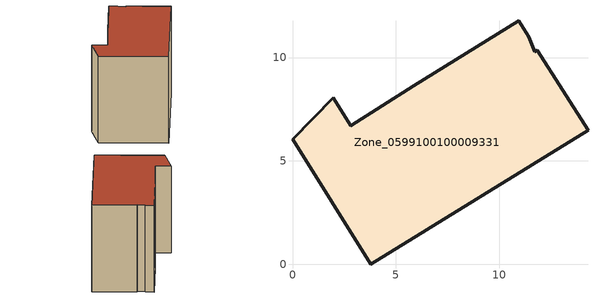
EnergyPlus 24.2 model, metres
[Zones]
Zone_0599100100009331
 floor ground (C_G): 3.8,0 0,6.04 1.97,8.05 2.81,6.71 5.86,8.63 10.96,11.78 11.45,11.01 11.73,10.28 11.86,10.35 14.3,6.48 z0
 wall outside (C_F): 10.96,11.78 5.86,8.63 2.81,6.71 1.97,8.05 0,6.04 3.8,0 14.3,6.48 11.86,10.35 11.73,10.28 11.45,11.01 10.96,11.78 z0:9.54
 roof outside (C_R): 11.86,10.35 11.73,10.28 11.45,11.01 10.96,11.78 5.86,8.63 2.81,6.71 1.97,8.05 0,6.04 3.8,0 14.3,6.48 z9.54
[BUILDING]
Pand.0599100100009331: North Axis=0; Terrain=City; Loads Convergence Tolerance Value=0.04; Temperature Convergence Tolerance Value=0.4; Solar Distribution=FullExterior; Maximum Number of Warmup Days=25; Minimum Number of Warmup Days=1
[Site:Location]
Rotterdam.The.Hague.AP_ZH_NLD Design_Conditions: Latitude=51.96; Longitude=4.45; Time Zone=1; Elevation=-4.5
[SITE:GROUNDTEMPERATURE:BUILDINGSURFACE]
18, 18, 18, 18, 18, 18, 18, 18, 18, 18, 18, 18
[MATERIAL] Thermal Absorptance=0.9; Solar Absorptance=0.7; Visible Absorptance=0.7
Name | Roughness | Thickness | Conductivity | Density | Specific Heat
G.TC.2015-2018 | MediumSmooth | 0.15 | 0.0428571 | 540 | 1210
F.TC.2015-2018 | Rough | 0.3 | 0.0666667 | 1920 | 840
R.TC.2015-2018 | MediumRough | 0.2 | 0.0333333 | 1500 | 1000
[CONSTRUCTION]
C_G: G.TC.2015-2018
C_F: F.TC.2015-2018
C_R: R.TC.2015-2018
[ZONE]
Zone_0599100100009331: Type=1; Multiplier=1; Ceiling Height=Autocalculate; Volume=Autocalculate; Floor Area=autocalculate; Part of Total Floor Area=Yes
[ZONEINFILTRATION:DESIGNFLOWRATE]
Infil_Zone_0599100100009331: Zone or ZoneList or Space or SpaceList=Zone_0599100100009331; Schedule=AlwaysOn; Design Flow Rate Calculation Method=Flow/Area; Flow Rate per Floor Area=0.0015; Constant Term Coefficient=1; Temperature Term Coefficient=0; Velocity Term Coefficient=0; Velocity Squared Term Coefficient=0
[HVACTEMPLATE:ZONE:IDEALLOADSAIRSYSTEM]
Zone_0599100100009331: Maximum Heating Supply Air Temperature=50; Minimum Cooling Supply Air Temperature=13; Maximum Heating Supply Air Humidity Ratio=0.0156; Minimum Cooling Supply Air Humidity Ratio=0.0077; Heating Limit=NoLimit; Cooling Limit=NoLimit; Dehumidification Control Type=ConstantSensibleHeatRatio; Cooling Sensible Heat Ratio=0.7; Dehumidification Setpoint=60; Humidification Control Type=None; Humidification Setpoint=30; Outdoor Air Method=None; Outdoor Air Flow Rate per Person=0.00944; Outdoor Air Flow Rate per Zone Floor Area=0; Outdoor Air Flow Rate per Zone=0; Demand Controlled Ventilation Type=None; Outdoor Air Economizer Type=NoEconomizer; Heat Recovery Type=None; Sensible Heat Recovery Effectiveness=0.7; Latent Heat Recovery Effectiveness=0.65
[ZONECONTROL:THERMOSTAT]
ThermostatControl_Zone_0599100100009331: Zone or ZoneList=Zone_0599100100009331; Control Type Schedule=DualSetpointControlType; Control 1=Thermostat_Zone_0599100100009331; Temperature Difference Between Cutout And Setpoint=0
[THERMOSTATSETPOINT:DUALSETPOINT]
Thermostat_Zone_0599100100009331: Heating Setpoint Temperature Schedule=HeatingSetpoint_Zone_0599100100009331; Cooling Setpoint Temperature Schedule=CoolingSetpoint_Zone_0599100100009331
[SCHEDULE:COMPACT]
HeatingSetpoint_Zone_0599100100009331: Through: 12/31, For: AllDays, Until: 24:00, 21
CoolingSetpoint_Zone_0599100100009331: Through: 12/31, For: AllDays, Until: 24:00, 24
DualSetpointControlType: Through: 12/31, For: AllDays, Until: 24:00, 4
AlwaysOn: Through: 12/31, For: AllDays, Until: 24:00, 1
